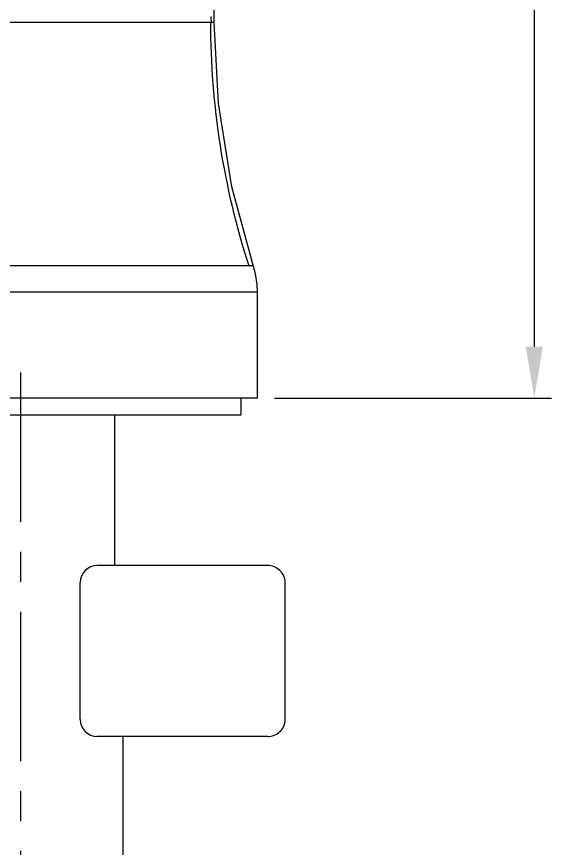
# Model space of a CAD drawing. Extents: x 39525 to 40119, y 15845 to 16265.
# Drawn here: x 39928.39 to 39959.68, y 15991 to 16039.67 of the extents above; entities that cross this region are included whole.
import ezdxf

# ---------------------------------------------------------------- set-up
doc = ezdxf.new("R2010")
doc.units = 0
doc.header["$LTSCALE"] = 7
doc.header["$MEASUREMENT"] = 0
doc.linetypes.add('CENTER', pattern=[2, 1.25, -0.25, 0.25, -0.25])
doc.linetypes.add('CENTER2', pattern=[1.125, 0.75, -0.125, 0.125, -0.125])
doc.layers.get('0').update_dxf_attribs({"color": 2, "linetype": 'CONTINUOUS'})
for name, color, linetype in [('CENTER', 1, 'CENTER2'), ('DIM', 2, 'CONTINUOUS'), ('DWG', 7, 'CONTINUOUS')]:
    doc.layers.add(name, color=color, linetype=linetype)

msp = doc.modelspace()

# ---------------------------------------------------------------- linework, layer by layer
at = {"color": 7, "linetype": 'Continuous'}
for p, q in [((39939.93642, 16039.35213), (39939.91138, 16048.43019)), ((39939.78123, 16039.34996), (39939.77797, 16039.66827)), ((39895.17522, 16039.35013), (39939.72825, 16039.34996)), ((39939.78113, 16039.35015), (39939.93637, 16039.35213)), ((39939.93637, 16039.35213), (39939.93642, 16039.35213)), ((39942.23174, 16025.08274), (39892.84258, 16025.08296)), ((39942.47822, 16023.53762), (39894.96528, 16023.53838)), ((39942.47822, 16017.35015), (39942.47822, 16023.53762)), ((39942.47808, 16017.35015), (39892.47837, 16017.35015)), ((39941.50562, 16017.35015), (39941.50562, 16016.35015)), ((39941.50562, 16016.35015), (39893.50562, 16016.35015)), ((39943.06438, 16007.55129), (39933.10562, 16007.55129)), ((39932.10562, 15998.55129), (39932.10562, 16006.55129)), ((39944.0998, 15998.55129), (39944.0998, 16006.55129)), ((39943.08894, 15997.55158), (39933.08173, 15997.55158))]:
    msp.add_line(p, q, dxfattribs=at)
for points in [[(39942.3577, 16024.622), (39940.98063, 16029.70207), (39940.19692, 16034.57685), (39939.93692, 16039.35215)], [(39942.47822, 16023.53488), (39942.45606, 16023.99939), (39942.3577, 16024.622)]]:
    msp.add_lwpolyline(points, dxfattribs=at)
for centre, radius, start, end in [((39939.74701, 16043.10279), 3.75287, 269.713607, 270.520948), ((39986.45547, 16039.36867), 46.72723, 180.022935, 197.801543), ((39933.10562, 16006.55129), 1, 90, 180), ((39933.10562, 15998.55129), 1, 180, 270)]:
    msp.add_arc(centre, radius, start, end, dxfattribs=at)
for points, knots in [([(39944.0998, 16006.55129), (39944.0998, 16006.68362), (39944.04376, 16006.95144), (39943.80819, 16007.28396), (39943.46436, 16007.50137), (39943.19683, 16007.55129), (39943.06438, 16007.55129)], [0, 0, 0, 0, 0.2498924, 0.49984044, 0.74988053, 1, 1, 1, 1]), ([(39943.06438, 15997.55129), (39943.19683, 15997.55129), (39943.46435, 15997.60121), (39943.80818, 15997.81862), (39944.04376, 15998.15114), (39944.0998, 15998.41896), (39944.0998, 15998.55129)], [0, 0, 0, 0, 0.25011585, 0.50015352, 0.75010371, 1, 1, 1, 1])]:
    msp.add_open_spline(points, degree=3, knots=knots, dxfattribs=at)
at = {"layer": 'CENTER', "linetype": 'CENTER'}
msp.add_line((39928.61049, 16018.85087), (39928.61049, 15954.2314), dxfattribs=at)
at = {"layer": 'DIM'}
for p, q in [((39958.67731, 16156.22897), (39958.67731, 16020.35015)), ((39943.47822, 16017.35015), (39959.67731, 16017.35015))]:
    msp.add_line(p, q, dxfattribs=at)
msp.add_solid([(39958.17731, 16020.35015), (39959.17731, 16020.35015), (39958.67731, 16017.35015)], dxfattribs=at)
at = {"layer": 'DWG'}
for p, q in [((39934.11049, 16016.35015), (39934.11049, 16007.55129)), ((39934.61049, 15997.55158), (39934.61049, 15955.87265))]:
    msp.add_line(p, q, dxfattribs=at)

doc.saveas('drawing.dxf')
